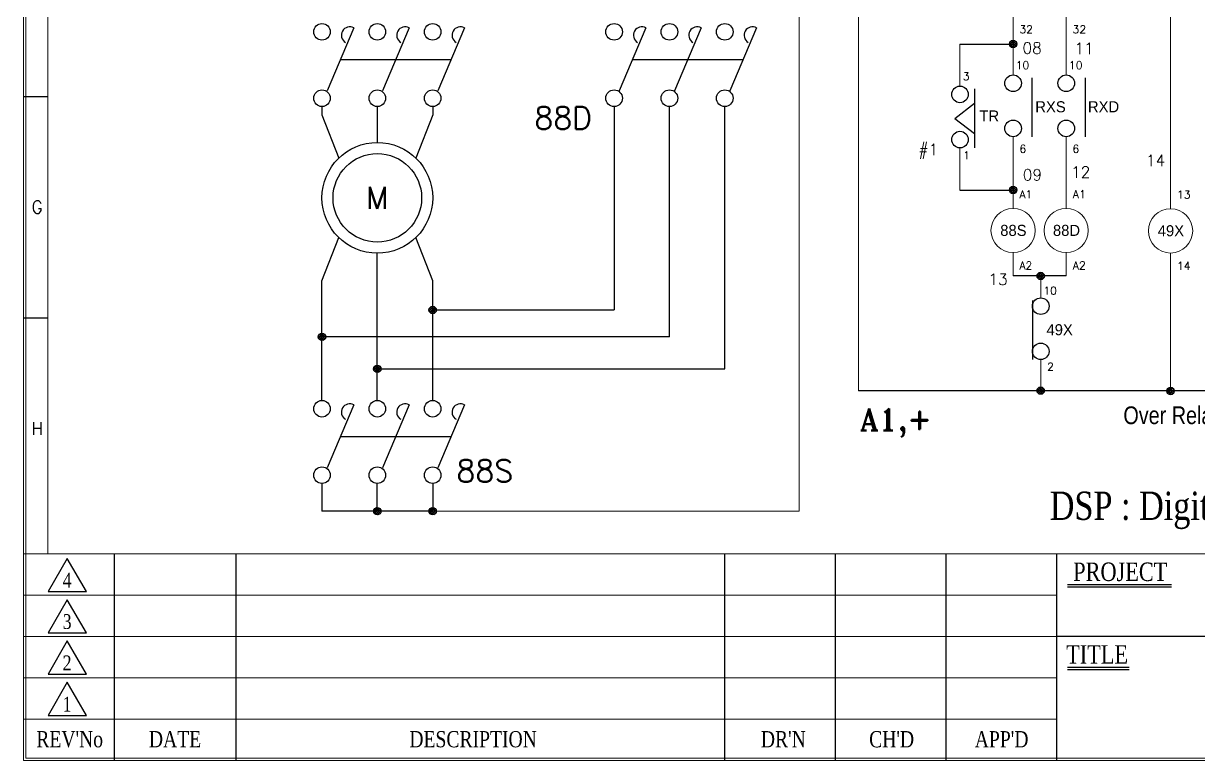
# Model space of a CAD drawing. Header units: millimetres. Extents: x 107 to 2900, y 85 to 3996.
# Drawn here: x 111.1 to 455, y 1340.4 to 1556.1 of the extents above; entities that cross this region are included whole.
import ezdxf
from ezdxf.enums import TextEntityAlignment as Align
from ezdxf.lldxf.tags import DXFTag

# ---------------------------------------------------------------- set-up
doc = ezdxf.new("R2010")
doc.units = ezdxf.units.MM
for name, color, linetype in [('1', 1, 'CENTER'), ('10', 1, 'Continuous'), ('20', 2, 'Continuous'), ('30', 3, 'Continuous'), ('40', 4, 'Continuous'), ('70', 7, 'Continuous')]:
    doc.layers.add(name, color=color, linetype=linetype)
doc.styles.add('SIMPLEX', font='SIMPLEX')
doc.styles.add('SS', font='batang.ttc', dxfattribs={"width": 0.8})
doc.styles.get("Standard").update_dxf_attribs({"font": 'BareunDotumPro1.ttf'})
doc.styles.add('STYLE2', font='romant.shx')
doc.styles.add('굴림체', font='arial.ttf')
tags = doc.linetypes.add('CENTER', pattern=[2, 1.25, -0.25, 0.25, -0.25]).pattern_tags.tags
tags[10:11] = [DXFTag(74, 4), DXFTag(75, 0), DXFTag(340, '0'), DXFTag(46, 1.0), DXFTag(50, 0.0), DXFTag(44, 0.0), DXFTag(45, 0.0)]
tags[8:9] = [DXFTag(74, 4), DXFTag(75, 0), DXFTag(340, '0'), DXFTag(46, 1.0), DXFTag(50, 0.0), DXFTag(44, 0.0), DXFTag(45, 0.0)]
tags[6:7] = [DXFTag(74, 4), DXFTag(75, 0), DXFTag(340, '0'), DXFTag(46, 1.0), DXFTag(50, 0.0), DXFTag(44, 0.0), DXFTag(45, 0.0)]
tags[4:5] = [DXFTag(74, 4), DXFTag(75, 0), DXFTag(340, '0'), DXFTag(46, 1.0), DXFTag(50, 0.0), DXFTag(44, 0.0), DXFTag(45, 0.0)]

msp = doc.modelspace()

# ---------------------------------------------------------------- hatches: boundary and pattern name
at = {"layer": '70'}
h = msp.add_hatch(dxfattribs=at)
h.set_pattern_fill('ANSI33', color=256, scale=2.15937, style=0)
h.set_pattern_definition([(45, (2140.7933, 961.72026), (-0.38172635, 0.38172635), []), (45, (2141.175, 961.72026), (-0.38172635, 0.38172635), [0.26992129, -0.13496065])])
h.paths.add_polyline_path([(400.756, 1551.15, 0.4142136), (399.676, 1550.07, 0.4142136), (400.756, 1548.99)])
h.paths.add_polyline_path([(400.756, 1551.15), (400.756, 1550.07), (401.835, 1550.07, 0.4142136)])
h.paths.add_polyline_path([(401.835, 1550.07), (400.756, 1550.07), (400.756, 1548.99, 0.4142136)])
h = msp.add_hatch(dxfattribs=at)
h.set_pattern_fill('ANSI33', color=256, scale=2.15937, style=0)
h.set_pattern_definition([(45, (2140.7933, 918.97536), (-0.38172635, 0.38172635), []), (45, (2141.175, 918.97536), (-0.38172635, 0.38172635), [0.26992129, -0.13496065])])
h.paths.add_polyline_path([(400.756, 1508.405, 0.4142136), (399.676, 1507.325, 0.4142136), (400.756, 1506.245)])
h.paths.add_polyline_path([(400.756, 1508.405), (400.756, 1507.325), (401.835, 1507.325, 0.4142136)])
h.paths.add_polyline_path([(401.835, 1507.325), (400.756, 1507.325), (400.756, 1506.245, 0.4142136)])
h = msp.add_hatch(dxfattribs=at)
h.set_pattern_fill('ANSI33', color=256, scale=2.15937, style=0)
h.set_pattern_definition([(45, (2148.88056, 893.84025), (-0.38172635, 0.38172635), []), (45, (2149.2623, 893.84025), (-0.38172635, 0.38172635), [0.26992129, -0.13496065])])
h.paths.add_polyline_path([(408.843, 1483.27, 0.4142136), (407.763, 1482.19, 0.4142136), (408.843, 1481.11)])
h.paths.add_polyline_path([(408.843, 1483.27), (408.843, 1482.19), (409.923, 1482.19, 0.4142136)])
h.paths.add_polyline_path([(409.923, 1482.19), (408.843, 1482.19), (408.843, 1481.11, 0.4142136)])
at = {"layer": '70', "lineweight": 30}
h = msp.add_hatch(dxfattribs=at)
h.set_pattern_fill('ANSI33', color=0, scale=2.15937, style=0)
h.set_pattern_definition([(45, (1970.93203, 883.87726), (-0.38172635, 0.38172635), []), (45, (1971.31376, 883.87726), (-0.38172635, 0.38172635), [0.26992129, -0.13496065])])
h.paths.add_polyline_path([(230.894, 1473.307, 0.4142136), (229.815, 1472.227, 0.4142136), (230.894, 1471.147)])
h.paths.add_polyline_path([(230.894, 1473.307), (230.894, 1472.227), (231.974, 1472.227, 0.4142136)])
h.paths.add_polyline_path([(231.974, 1472.227), (230.894, 1472.227), (230.894, 1471.147, 0.4142136)])
h = msp.add_hatch(dxfattribs=at)
h.set_pattern_fill('ANSI33', color=0, scale=2.15937, style=0)
h.set_pattern_definition([(45, (1938.5415, 875.99614), (-0.38172635, 0.38172635), []), (45, (1938.9232, 875.99614), (-0.38172635, 0.38172635), [0.26992129, -0.13496065])])
h.paths.add_polyline_path([(198.504, 1465.425, 0.4142136), (197.424, 1464.346, 0.4142136), (198.504, 1463.266)])
h.paths.add_polyline_path([(198.504, 1465.425), (198.504, 1464.346), (199.584, 1464.346, 0.4142136)])
h.paths.add_polyline_path([(199.584, 1464.346), (198.504, 1464.346), (198.504, 1463.266, 0.4142136)])
at = {"layer": '70'}
h = msp.add_hatch(dxfattribs=at)
h.set_pattern_fill('ANSI33', color=0, scale=2.15937, style=0)
h.set_pattern_definition([(45, (1954.73675, 866.62673), (-0.38172635, 0.38172635), []), (45, (1955.1185, 866.62673), (-0.38172635, 0.38172635), [0.26992129, -0.13496065])])
h.paths.add_polyline_path([(214.699, 1456.056, 0.4142136), (213.619, 1454.976, 0.4142136), (214.699, 1453.897)])
h.paths.add_polyline_path([(214.699, 1456.056), (214.699, 1454.976), (215.779, 1454.976, 0.4142136)])
h.paths.add_polyline_path([(215.779, 1454.976), (214.699, 1454.976), (214.699, 1453.897, 0.4142136)])
h = msp.add_hatch(dxfattribs=at)
h.set_pattern_fill('ANSI33', color=256, scale=2.15937, style=0)
h.set_pattern_definition([(45, (2148.8812, 860.2774), (-0.38172635, 0.38172635), []), (45, (2149.26295, 860.2774), (-0.38172635, 0.38172635), [0.26992129, -0.13496065])])
h.paths.add_polyline_path([(408.844, 1449.707, 0.4142136), (407.764, 1448.627, 0.4142136), (408.844, 1447.547)])
h.paths.add_polyline_path([(408.844, 1449.707), (408.844, 1448.627), (409.923, 1448.627, 0.4142136)])
h.paths.add_polyline_path([(409.923, 1448.627), (408.844, 1448.627), (408.844, 1447.547, 0.4142136)])
h = msp.add_hatch(dxfattribs=at)
h.set_pattern_fill('ANSI33', color=256, scale=2.15937, style=0)
h.set_pattern_definition([(45, (2186.8906, 860.1734), (-0.38172635, 0.38172635), []), (45, (2187.2723, 860.1734), (-0.38172635, 0.38172635), [0.26992129, -0.13496065])])
h.paths.add_polyline_path([(446.853, 1449.603, 0.4142136), (445.773, 1448.523, 0.4142136), (446.853, 1447.443)])
h.paths.add_polyline_path([(446.853, 1449.603), (446.853, 1448.523), (447.933, 1448.523, 0.4142136)])
h.paths.add_polyline_path([(447.933, 1448.523), (446.853, 1448.523), (446.853, 1447.443, 0.4142136)])
at = {"layer": '70', "lineweight": 30}
h = msp.add_hatch(dxfattribs=at)
h.set_pattern_fill('ANSI33', color=0, scale=2.15937, style=0)
h.set_pattern_definition([(45, (1954.73675, 825.0033), (-0.38172635, 0.38172635), []), (45, (1955.1185, 825.0033), (-0.38172635, 0.38172635), [0.26992129, -0.13496065])])
h.paths.add_polyline_path([(214.699, 1414.433, 0.4142136), (213.619, 1413.353, 0.4142136), (214.699, 1412.273)])
h.paths.add_polyline_path([(214.699, 1414.433), (214.699, 1413.353), (215.779, 1413.353, 0.4142136)])
h.paths.add_polyline_path([(215.779, 1413.353), (214.699, 1413.353), (214.699, 1412.273, 0.4142136)])
h = msp.add_hatch(dxfattribs=at)
h.set_pattern_fill('ANSI33', color=0, scale=2.15937, style=0)
h.set_pattern_definition([(45, (1970.93203, 825.0033), (-0.38172635, 0.38172635), []), (45, (1971.31376, 825.0033), (-0.38172635, 0.38172635), [0.26992129, -0.13496065])])
h.paths.add_polyline_path([(230.894, 1414.433, 0.4142136), (229.815, 1413.353, 0.4142136), (230.894, 1412.273)])
h.paths.add_polyline_path([(230.894, 1414.433), (230.894, 1413.353), (231.974, 1413.353, 0.4142136)])
h.paths.add_polyline_path([(231.974, 1413.353), (230.894, 1413.353), (230.894, 1412.273, 0.4142136)])

# ---------------------------------------------------------------- linework, layer by layer
at = {"color": 0, "lineweight": 15}
msp.add_line((446.853, 1626.303), (446.853, 1501.86), dxfattribs=at)
at = {"color": 6}
for p, q in [((385.212, 1550.07), (400.756, 1550.07)), ((389.445, 1536.933), (389.445, 1519.666)), ((383.68, 1528.299), (389.445, 1532.765)), ((383.68, 1528.299), (389.445, 1523.834)), ((385.212, 1507.325), (400.756, 1507.325))]:
    msp.add_line(p, q, dxfattribs=at)
at = {"color": 0, "linetype": 'Continuous'}
for p, q in [((203.899, 1545.548), (236.154, 1545.548)), ((289.389, 1545.548), (321.644, 1545.548)), ((203.899, 1435.219), (236.154, 1435.219))]:
    msp.add_line(p, q, dxfattribs=at)
at = {"color": 0}
for p, q in [((406.273, 1540.208), (406.273, 1522.941)), ((421.817, 1540.208), (421.817, 1522.941)), ((406.471, 1474.963), (406.471, 1457.696))]:
    msp.add_line(p, q, dxfattribs=at)
at = {"color": 0, "lineweight": 30}
for p, q in [((198.504, 1531.779), (198.504, 1529.34)), ((214.699, 1531.779), (214.699, 1521.243)), ((230.894, 1531.779), (230.894, 1529.34)), ((198.504, 1529.34), (203.403, 1516.653)), ((230.894, 1529.34), (225.995, 1516.653)), ((198.504, 1480.754), (203.403, 1493.442)), ((230.894, 1480.754), (225.995, 1493.442)), ((214.699, 1445.743), (214.699, 1488.852)), ((198.504, 1445.743), (198.504, 1480.754)), ((230.894, 1445.743), (230.894, 1480.754)), ((230.894, 1472.227), (283.994, 1472.227)), ((300.189, 1464.346), (198.504, 1464.346)), ((214.699, 1454.976), (316.385, 1454.976)), ((198.504, 1421.451), (198.504, 1413.353)), ((214.699, 1413.353), (214.699, 1421.451)), ((230.894, 1421.451), (230.894, 1413.353)), ((230.894, 1413.353), (198.504, 1413.353))]:
    msp.add_line(p, q, dxfattribs=at)
for p, q in [((416.3, 1482.19), (400.756, 1482.19)), ((459.985, 1448.523), (355.5, 1448.523))]:
    msp.add_line(p, q)
at = {"color": 1, "lineweight": 15}
msp.add_line((338.127, 1413.353), (230.894, 1413.353), dxfattribs=at)
at = {"color": 0}
for centre in [(400.767, 1538.588), (416.311, 1538.588), (400.767, 1525.37), (416.311, 1525.37), (408.854, 1473.343), (408.854, 1460.125)]:
    msp.add_circle(centre, 2.429, dxfattribs=at)
at = {"color": 6}
for centre in [(385.223, 1535.313), (385.223, 1522.095)]:
    msp.add_circle(centre, 2.429, dxfattribs=at)
at = {"color": 0, "lineweight": 30}
for radius in [16.195, 12.956]:
    msp.add_circle((214.699, 1505.047), radius, dxfattribs=at)
at = {"layer": '1', "color": 0}
for p, q in [((207.816, 1554.762), (199.981, 1536.334)), ((224.011, 1554.762), (216.177, 1536.334)), ((240.207, 1554.762), (232.372, 1536.334)), ((293.306, 1554.762), (285.472, 1536.334)), ((309.502, 1554.762), (301.667, 1536.334)), ((325.697, 1554.762), (317.862, 1536.334)), ((207.816, 1444.434), (199.981, 1426.005)), ((224.011, 1444.434), (216.177, 1426.005)), ((240.207, 1444.434), (232.372, 1426.005))]:
    msp.add_line(p, q, dxfattribs=at)
for centre in [(198.504, 1553.643), (214.699, 1553.643), (230.894, 1553.643), (283.994, 1553.643), (300.189, 1553.643), (316.385, 1553.643), (198.504, 1534.208), (214.699, 1534.208), (230.894, 1534.208), (283.994, 1534.208), (300.189, 1534.208), (316.385, 1534.208), (198.504, 1443.314), (214.699, 1443.314), (230.894, 1443.314), (198.504, 1423.88), (214.699, 1423.88), (230.894, 1423.88)]:
    msp.add_circle(centre, 2.429, dxfattribs=at)
for centre in [(206.602, 1552.658), (222.797, 1552.658), (238.992, 1552.658), (292.092, 1552.658), (308.287, 1552.658), (324.482, 1552.658), (206.602, 1442.33), (222.797, 1442.33), (238.992, 1442.33)]:
    msp.add_arc(centre, 2.429, 60, 240, dxfattribs=at)
at = {"layer": '10', "color": 0}
for p, q in [((416.695, 1391.192), (447.161, 1391.192)), ((416.695, 1367.007), (434.696, 1367.007))]:
    msp.add_line(p, q, dxfattribs=at)
for points in [[(123.937, 1399.536), (118.326, 1389.818), (129.547, 1389.818)], [(123.937, 1387.443), (118.326, 1377.726), (129.547, 1377.726)], [(123.937, 1375.351), (118.326, 1365.633), (129.547, 1365.633)], [(123.937, 1363.258), (118.326, 1353.541), (129.547, 1353.541)]]:
    msp.add_lwpolyline(points, close=True, dxfattribs=at)
at = {"layer": '20', "color": 0, "lineweight": 13}
msp.add_lwpolyline([(118.272, 1400.839), (118.272, 1916.281), (924.581, 1916.281), (924.581, 1400.839)], dxfattribs=at)
at = {"layer": '30', "color": 0}
for p, q in [((111.146, 1534.72), (118.272, 1534.72)), ((111.146, 1469.939), (118.272, 1469.939))]:
    msp.add_line(p, q, dxfattribs=at)
at = {"layer": '40', "color": 0}
for p, q in [((137.632, 1400.839), (137.632, 1340.377)), ((173.262, 1400.839), (173.262, 1340.377)), ((316.286, 1400.839), (316.286, 1340.377)), ((348.677, 1400.839), (348.677, 1340.377)), ((381.067, 1400.839), (381.067, 1340.377)), ((413.458, 1400.839), (413.458, 1340.377)), ((607.801, 1376.654), (413.458, 1376.654))]:
    msp.add_line(p, q, dxfattribs=at)
at = {"layer": '40', "color": 0, "lineweight": 13}
for p, q in [((413.458, 1388.747), (111.146, 1388.747)), ((413.458, 1376.654), (111.146, 1376.654)), ((413.458, 1364.562), (111.146, 1364.562)), ((413.458, 1352.469), (111.146, 1352.469))]:
    msp.add_line(p, q, dxfattribs=at)
at = {"layer": '70', "lineweight": 15}
for p, q in [((355.498, 1479.041), (355.495, 1824.38)), ((446.87, 1600.419), (446.87, 1501.86)), ((400.756, 1557.905), (400.756, 1541.018)), ((416.3, 1557.905), (416.3, 1541.018)), ((400.756, 1522.941), (400.756, 1501.964)), ((416.3, 1522.941), (416.3, 1501.964)), ((400.756, 1482.19), (400.756, 1489.007)), ((416.3, 1482.19), (416.3, 1489.007)), ((446.853, 1448.523), (446.852, 1488.903)), ((446.87, 1488.903), (446.87, 1448.523)), ((408.843, 1475.773), (408.843, 1482.19)), ((355.5, 1448.523), (355.498, 1479.041)), ((408.844, 1448.627), (408.843, 1457.696))]:
    msp.add_line(p, q, dxfattribs=at)
at = {"layer": '70', "color": 1, "lineweight": 15}
msp.add_line((338.127, 1413.353), (338.123, 1773.701), dxfattribs=at)
at = {"layer": '70', "color": 6, "lineweight": 15}
for p, q in [((385.212, 1550.07), (385.212, 1537.743)), ((385.212, 1519.666), (385.212, 1507.325))]:
    msp.add_line(p, q, dxfattribs=at)
at = {"layer": '70', "color": 0, "lineweight": 30}
for p, q in [((283.994, 1531.779), (283.994, 1472.227)), ((300.189, 1464.346), (300.189, 1531.779)), ((316.385, 1454.976), (316.385, 1531.779))]:
    msp.add_line(p, q, dxfattribs=at)
at = {"layer": '70', "color": 0, "lineweight": 13}
msp.add_line((111.146, 1400.839), (931.707, 1400.839), dxfattribs=at)
at = {"layer": '70', "color": 0}
for p, q in [((416.695, 1391.84), (447.161, 1391.84)), ((416.695, 1367.655), (434.696, 1367.655))]:
    msp.add_line(p, q, dxfattribs=at)
at = {"layer": '70', "color": 0, "lineweight": 13}
for points in [[(931.707, 1340.377), (111.146, 1340.377), (111.146, 1923.407), (931.707, 1923.407)], [(931.059, 1341.025), (111.794, 1341.025), (111.794, 1922.759), (931.059, 1922.759)]]:
    msp.add_lwpolyline(points, close=True, dxfattribs=at)
at = {"layer": '70'}
for centre in [(400.756, 1550.07), (400.756, 1507.325), (408.843, 1482.19), (408.844, 1448.627), (446.853, 1448.523)]:
    msp.add_circle(centre, 1.08, dxfattribs=at)
at = {"layer": '70', "lineweight": 15}
for centre in [(400.756, 1495.485), (416.3, 1495.485), (446.853, 1495.381)]:
    msp.add_circle(centre, 6.478, dxfattribs=at)
at = {"layer": '70', "color": 0, "lineweight": 30}
for centre in [(230.894, 1472.227), (198.504, 1464.346), (214.699, 1413.353), (230.894, 1413.353)]:
    msp.add_circle(centre, 1.08, dxfattribs=at)
at = {"layer": '70', "color": 0}
msp.add_circle((214.699, 1454.976), 1.08, dxfattribs=at)

# ---------------------------------------------------------------- texts
at = {"color": 0, "style": 'STYLE2'}
for s, height, p in [('32', 2.3056, (402.623, 1553.204)), ('32', 2.3056, (418.167, 1553.204)), ('10', 2.3056, (401.563, 1542.725)), ('10', 2.3056, (417.108, 1542.725)), ('6', 2.306, (402.623, 1518.239)), ('6', 2.306, (418.167, 1518.239)), ('A1', 2.3056, (402.623, 1504.915)), ('A1', 2.3056, (418.265, 1504.954)), ('13', 2.3056, (448.72, 1504.811)), ('A2', 2.3056, (402.623, 1484.084)), ('A2', 2.3056, (418.265, 1484.123)), ('14', 2.3056, (448.72, 1483.98)), ('10', 2.3056, (409.651, 1476.739)), ('2', 2.306, (410.711, 1454.477)), ('A1,+', 6.4201, (355.937, 1437))]:
    msp.add_text(s, height=height, dxfattribs=at).set_placement(p)
at = {"color": 3, "style": 'STYLE2'}
for s, p in [('08', (403.503, 1547.228)), ('11', (418.712, 1547.138)), ('14', (439.635, 1514.351)), ('09', (403.594, 1510.133)), ('12', (417.733, 1510.929)), ('13', (393.539, 1479.559))]:
    msp.add_text(s, height=3.2937, dxfattribs=at).set_placement(p)
at = {"color": 6, "style": 'STYLE2'}
for s, height, p in [('3', 2.306, (386.019, 1539.45)), ('#1', 3.2937, (373.055, 1517.567)), ('1', 2.306, (386.158, 1516.345))]:
    msp.add_text(s, height=height, dxfattribs=at).set_placement(p)
at = {"color": 0, "linetype": 'Continuous', "style": 'SIMPLEX'}
for s, p in [(' 88D', (256.181, 1525.184)), (' 88S', (233.412, 1421.92))]:
    msp.add_text(s, height=6.4781, dxfattribs=at).set_placement(p)
at = {"color": 6, "linetype": 'Continuous'}
msp.add_text('TR', height=3.2391, dxfattribs=at).set_placement((393.79, 1529.014), align=Align.MIDDLE)
at = {"color": 0, "linetype": 'Continuous'}
for s, p in [('RXS', (411.708, 1531.703)), ('RXD', (427.242, 1531.703)), ('88S', (400.854, 1495.525)), ('88D', (416.398, 1495.525)), ('49X', (446.95, 1495.421)), ('49X', (414.387, 1466.458))]:
    msp.add_text(s, height=3.2391, dxfattribs=at).set_placement(p, align=Align.MIDDLE)
at = {"color": 0, "linetype": 'Continuous', "style": 'SIMPLEX'}
msp.add_text('M', height=6.478, dxfattribs=at).set_placement((214.699, 1505.047), align=Align.MIDDLE)
at = {"color": 0, "style": '굴림체', "width": 0.8}
msp.add_text('Over Relay', height=5.1825, dxfattribs=at).set_placement((433.037, 1438.823))
at = {"color": 7, "linetype": 'ByBlock', "lineweight": 0, "style": 'SS', "width": 0.8}
msp.add_text('DSP : Digital standard Protection 계전기', height=8.28113, dxfattribs=at).set_placement((411.494, 1410.793))
at = {"layer": '30', "color": 0, "style": 'SIMPLEX'}
for s, p in [('G', (115.141, 1502.33)), ('H', (115.141, 1437.549))]:
    msp.add_text(s, height=3.671, dxfattribs=at).set_placement(p, align=Align.MIDDLE)
at = {"layer": '40', "color": 0, "style": 'SS', "width": 0.8}
for s, height, p in [('4', 4.319, (123.909, 1390.982)), ('3', 4.319, (123.909, 1378.89)), ('2', 4.319, (123.909, 1366.797)), ('1', 4.319, (123.909, 1354.705)), ("REV'No", 4.7506, (124.663, 1344.244)), ('DATE', 4.7506, (155.494, 1344.244)), ('DESCRIPTION', 4.75061, (242.723, 1344.244)), ("DR'N", 4.7506, (333.516, 1344.231)), ("CH'D", 4.7506, (365.212, 1344.231)), ("APP'D", 4.7506, (397.405, 1344.231))]:
    msp.add_text(s, height=height, dxfattribs=at).set_placement(p, align=Align.CENTER)
at = {"layer": '70', "color": 0, "style": 'SS', "width": 0.8}
for s, p in [('PROJECT', (432.131, 1392.911)), ('TITLE', (425.361, 1368.726))]:
    msp.add_text(s, height=5.3984, dxfattribs=at).set_placement(p, align=Align.CENTER)

doc.saveas('drawing.dxf')
